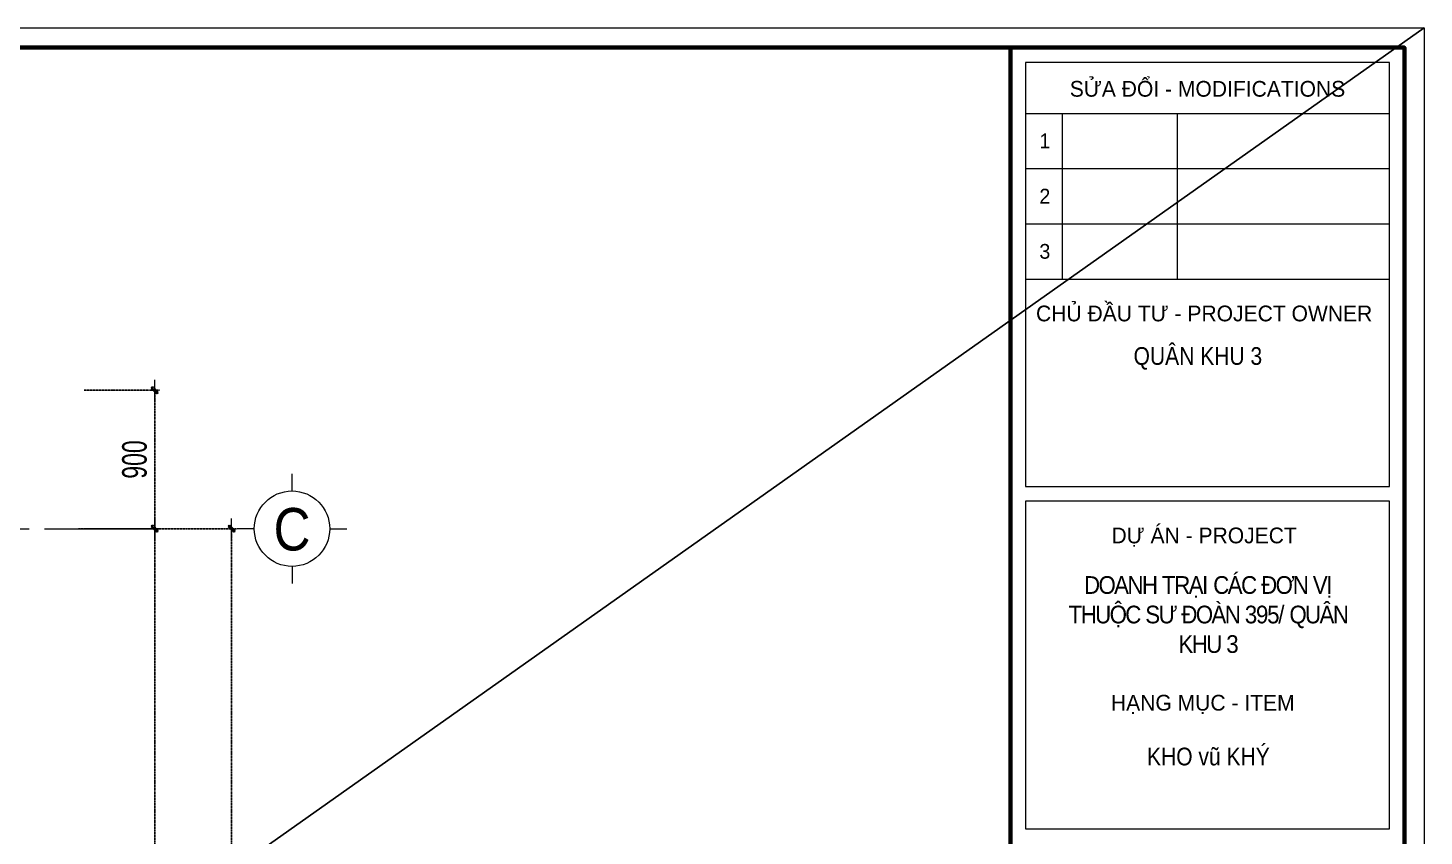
# Model space of a CAD drawing. Header units: millimetres. Extents: x -295047 to 304185, y -728047 to -308748.
# Drawn here: x 1108 to 10185, y -326930 to -321674 of the extents above; entities that cross this region are included whole.
import ezdxf
from ezdxf.enums import TextEntityAlignment as Align

# ---------------------------------------------------------------- set-up
doc = ezdxf.new("R2010")
doc.units = ezdxf.units.MM
doc.header["$MEASUREMENT"] = 0
doc.header["$PDMODE"] = 32
for name, pattern in [('CENTERX2', [4, 2.5, -0.5, 0.5, -0.5]), ('DASHDOT', [1, 0.5, -0.25, 0, -0.25]), ('HIDDEN', [0.375, 0.25, -0.125])]:
    doc.linetypes.add(name, pattern=pattern)
doc.layers.get('Defpoints').update_dxf_attribs({"color": 1})
for name, color, linetype, lineweight in [('08. Net Text', 3, 'Continuous', 13), ('Khungten_LCDI', 7, 'Continuous', 5), ('LC Dim', 8, 'Continuous', 18), ('LC ISO', 153, 'Continuous', 13), ('LC Net manh', 219, 'Continuous', 5), ('LC Net thay', 7, 'Continuous', 25), ('LC Net truc', 79, 'DASHDOT', 13), ('LC Text1', 3, 'Continuous', 20)]:
    doc.layers.add(name, color=color, linetype=linetype, lineweight=lineweight)
doc.layers.add('KCS_Plotter', color=11, linetype='Continuous', plot=False)
doc.styles.add('HOATBIF', font='hoatbif.shx', dxfattribs={"width": 0.7})
doc.styles.add('Khungten', font='VHAVAN.TTF', dxfattribs={"width": 0.9, "height": 5000})
doc.styles.add('LC 1', font='VHAVANB.TTF')
doc.styles.add('Text Khung Ten', font='VHAVAN.TTF')
doc.styles.add('Title', font='VHBLACK.TTF', dxfattribs={"width": 0.8})
doc.dimstyles.new('1-70', dxfattribs={"dimscale": 70, "dimtxt": 2.5, "dimasz": 0.35, "dimexe": 0.5, "dimexo": 0, "dimgap": 0.8, "dimtad": 1, "dimdec": 0, "dimzin": 0, "dimdsep": 46, "dimtxsty": 'HOATBIF', "dimblk1": 'DOT', "dimblk2": 'DOT', "dimsah": 1, "dimcen": -1, "dimdle": 1, "dimclrd": 256, "dimclre": 256, "dimclrt": 4, "dimadec": 3, "dimazin": 2, "dimtfac": 0.333333, "dimtdec": 0, "dimtix": 1, "dimtmove": 2, "dimatfit": 3, "dimldrblk": 'DOT', "dimfxl": 1, "dimtvp": 0.833333, "dimtolj": 1, "dimtzin": 0, "dimarcsym": 0})

# ---------------------------------------------------------------- blocks, each defined once
blk = doc.blocks.new('DOT')
at = {"layer": 'LC Dim'}
blk.add_line((-3, 0), (3, 0), dxfattribs=at)
at = {"layer": 'LC Dim', "color": 4}
blk.add_line((-1, -1), (1, 1), dxfattribs=at)
blk.add_lwpolyline([(0.5, 1), (-1, -0.5), (-0.5, -1), (1, 0.5)], close=True, dxfattribs=at)
blk = doc.blocks.new('*D921')
at = {"layer": 'Defpoints', "color": 0, "linetype": 'HIDDEN', "transparency": 16777216}
for p in [(1473.2, -324930.6), (2432.9, -324930.6), (1473.2, -332430.6)]:
    blk.add_point(p, dxfattribs=at)
at = {"layer": 'LC Dim', "linetype": 'HIDDEN', "lineweight": -2, "transparency": 16777216}
for p, q in [((1473.2, -324930.6), (2464.9, -324930.6)), ((2432.9, -332408.2), (2432.9, -324953)), ((1473.2, -332430.6), (2464.9, -332430.6))]:
    blk.add_line(p, q, dxfattribs=at)
at = {"layer": 'LC Dim', "linetype": 'HIDDEN', "lineweight": -2, "transparency": 16777216, "xscale": 22.4, "yscale": 22.4, "zscale": 22.4}
for p, rotation in [((2432.9, -324930.6), 90), ((2432.9, -332430.6), 270)]:
    blk.add_blockref('DOT', p, dxfattribs=dict(at, rotation=rotation))
at = {"layer": 'LC Dim', "color": 4, "linetype": 'HIDDEN', "transparency": 16777216, "insert": (2301.7, -328680.6), "char_height": 160, "attachment_point": 5, "rotation": 90, "style": 'HOATBIF'}
blk.add_mtext('\\A1;7500', dxfattribs=at)
blk = doc.blocks.new('_Dot')
at = {"color": 0, "linetype": 'ByBlock', "lineweight": -2}
blk.add_line((-0.5, 0), (-1, 0), dxfattribs=at)
at = {"color": 0, "linetype": 'ByBlock', "const_width": 0.5}
blk.add_lwpolyline([(-0.25, 0, 1), (0.25, 0, 1)], format="xyb", close=True, dxfattribs=at)
blk = doc.blocks.new('*D927')
at = {"layer": 'Defpoints', "color": 0, "linetype": 'HIDDEN', "transparency": 16777216}
for p in [(1473.2, -324930.6), (1932.9, -324930.6), (1473.2, -330930.6)]:
    blk.add_point(p, dxfattribs=at)
at = {"layer": 'LC Dim', "linetype": 'HIDDEN', "lineweight": -2, "transparency": 16777216}
for p, q in [((1473.2, -324930.6), (1964.9, -324930.6)), ((1932.9, -330908.2), (1932.9, -324953)), ((1473.2, -330930.6), (1964.9, -330930.6))]:
    blk.add_line(p, q, dxfattribs=at)
at = {"layer": 'LC Dim', "linetype": 'HIDDEN', "lineweight": -2, "transparency": 16777216, "xscale": 22.4, "yscale": 22.4, "zscale": 22.4}
for p, rotation in [((1932.9, -324930.6), 90), ((1932.9, -330930.6), 270)]:
    blk.add_blockref('DOT', p, dxfattribs=dict(at, rotation=rotation))
at = {"layer": 'LC Dim', "color": 4, "linetype": 'HIDDEN', "transparency": 16777216, "insert": (1801.7, -327930.6), "char_height": 160, "attachment_point": 5, "rotation": 90, "style": 'HOATBIF'}
blk.add_mtext('\\A1;6000', dxfattribs=at)
blk = doc.blocks.new('*D932')
at = {"layer": 'Defpoints', "color": 0, "linetype": 'HIDDEN', "transparency": 16777216}
for p in [(1473.2, -324030.6), (1437.1, -324930.6), (1932.9, -324930.6)]:
    blk.add_point(p, dxfattribs=at)
at = {"layer": 'LC Dim', "linetype": 'HIDDEN', "lineweight": -2, "transparency": 16777216}
for p, q in [((1473.2, -324030.6), (1964.9, -324030.6)), ((1932.9, -324053), (1932.9, -324908.2)), ((1437.1, -324930.6), (1964.9, -324930.6))]:
    blk.add_line(p, q, dxfattribs=at)
at = {"layer": 'LC Dim', "linetype": 'HIDDEN', "lineweight": -2, "transparency": 16777216, "xscale": 22.4, "yscale": 22.4, "zscale": 22.4}
for p, rotation in [((1932.9, -324030.6), 90), ((1932.9, -324930.6), 270)]:
    blk.add_blockref('DOT', p, dxfattribs=dict(at, rotation=rotation))
at = {"layer": 'LC Dim', "color": 4, "linetype": 'HIDDEN', "transparency": 16777216, "insert": (1801.7, -324480.6), "char_height": 160, "attachment_point": 5, "rotation": 90, "style": 'HOATBIF'}
blk.add_mtext('\\A1;900', dxfattribs=at)
blk = doc.blocks.new('TTRUC')
at = {"layer": 'LC ISO'}
for p, q in [((0, 6.95), (0, 10.13)), ((-6.95, 0), (-10.13, 0)), ((6.95, 0), (10.13, 0)), ((0, -6.95), (0, -10.13))]:
    blk.add_line(p, q, dxfattribs=at)
at = {"layer": 'LC Net manh'}
blk.add_circle((0, 0), 6.95, dxfattribs=at)
blk = doc.blocks.new('lcdi fix')
at = {"layer": 'Defpoints', "lineweight": 0}
blk.add_lwpolyline([(-1200, -14850), (-1200, 14850), (40800, 14850), (40800, -14850)], close=True, dxfattribs=at)
at = {"layer": 'Khungten_LCDI', "color": 5, "lineweight": 60}
blk.add_line((36600, 14650), (36600, -14650), dxfattribs=at)
at = {"layer": 'Khungten_LCDI', "color": 5, "lineweight": 25}
blk.add_line((40600, -14650), (40600, 14650), dxfattribs=at)
at = {"layer": 'Khungten_LCDI', "color": 9, "lineweight": 15}
for p, q in [((36750, 13981), (40450, 13981)), ((37123, 13981), (37123, 12297)), ((38293, 13981), (38293, 12297)), ((36750, 13420), (40450, 13420)), ((36750, 12858), (40450, 12858)), ((36750, 12297), (40450, 12297))]:
    blk.add_line(p, q, dxfattribs=at)
at = {"layer": 'Khungten_LCDI', "color": 5, "lineweight": 60}
blk.add_lwpolyline([(0, -14650), (0, 14650), (40600, 14650), (40600, -14650)], close=True, dxfattribs=at)
at = {"layer": 'Khungten_LCDI', "color": 9, "lineweight": 15}
for points in [[(36750, 10190), (40450, 10190), (40450, 14500), (36750, 14500)], [(36750, 6712), (40450, 6712), (40450, 10040), (36750, 10040)]]:
    blk.add_lwpolyline(points, close=True, dxfattribs=at)
at = {"color": 7, "style": 'Khungten'}
for s, p in [('söa ®æi - modifications', (38600, 14151)), ('chñ ®Çu t\xad - project owner', (38566, 11868)), ('dù ¸n - project', (38566, 9612)), ('h¹ng môc - item', (38552, 7912))]:
    blk.add_text(s, height=160, dxfattribs=at).set_placement(p, align=Align.CENTER)
at = {"color": 4, "char_height": 180, "attachment_point": 5, "style": 'Khungten'}
for s, insert, width in [('{\\f.VnArialH|b0|i0|c0|p34;\\W0.85;qu©n khu 3}', (38502, 11491), 3815.43), ('\\pi2.84217E-014,l180.00006,t540.00019;{\\f.VnArialH|b0|i0|c0|p34;\\T0.9;doanh tr¹i c¸c ®¬n vÞ thuéc s\xad ®oµn 395/ qu©n khu 3}', (38514, 8887), 3461.98), ('{\\f.VnArialH|b0|i0|c0|p34;\\W0.85;KHO v\\fArial|b0|i0|c0|p34;ũ\\f.VnArialH|b0|i0|c0|p34; KHÝ}', (38609, 7444), 3815.43)]:
    blk.add_mtext(s, dxfattribs=dict(at, insert=insert, width=width))
at = {"color": 7, "style": 'Khungten', "width": 0.8}
for tag, p in [('REVISION', (39499, -10746)), ('NGAYHT', (39546, -11609))]:
    blk.add_attdef(tag, text='', height=200, dxfattribs=at).set_placement(p, align=Align.CENTER)
at = {"layer": '08. Net Text', "color": 7, "style": 'Text Khung Ten'}
blk.add_text('1', height=150, dxfattribs=at).set_placement((36892, 13627))
at = {"layer": '08. Net Text', "color": 7, "ltscale": 2, "style": 'Text Khung Ten'}
for s, p in [('2', (36892, 13065)), ('3', (36892, 12504))]:
    blk.add_text(s, height=150, dxfattribs=at).set_placement(p)
at = {"layer": 'LC Text1', "style": 'Title', "width": 1.485915}
for tag, p, p2 in [('TENBANVE1', (36913, -8886), (40339, -8886)), ('TENBANVE2', (36913, -9562), (40339, -9562))]:
    blk.add_attdef(tag, text='', height=250, dxfattribs=at).set_placement(p, p2, align=Align.FIT)
at = {"layer": 'LC Text1', "style": 'Title', "width": 0.7}
blk.add_attdef('SOBANVE', text='', height=250, dxfattribs=at).set_placement((39562, -13896), align=Align.CENTER)

msp = doc.modelspace()

# ---------------------------------------------------------------- linework, layer by layer
at = {"layer": 'KCS_Plotter', "ltscale": 2}
msp.add_line((-16695, -340681.5), (10185, -321673.5), dxfattribs=at)
at = {"layer": 'LC Net truc', "linetype": 'CENTERX2', "ltscale": 200}
msp.add_line((-10783.6, -324930.6), (1783, -324930.6), dxfattribs=at)

# ---------------------------------------------------------------- block references
at = {"layer": 'LC ISO', "xscale": 35.27454594575228, "yscale": 35.27454594575228, "zscale": 35.27454594575228}
msp.add_blockref('TTRUC', (2825.3, -324930.6), dxfattribs=at)
at = {"layer": 'LC Net thay', "xscale": 0.6399999999848659, "yscale": 0.6399999999848659, "zscale": 0.6399999999848659}
msp.add_blockref('lcdi fix', (-15927, -331177.5), dxfattribs=at)

# ---------------------------------------------------------------- texts
at = {"layer": 'LC Text1', "ltscale": 0.2, "style": 'LC 1', "width": 0.9}
msp.add_text('C', height=276.2, dxfattribs=at).set_placement((2825.3, -325155.3), align=Align.BOTTOM_CENTER)

# ---------------------------------------------------------------- dimensions: what is measured, and where the dimension line sits
at = {"layer": 'LC Dim', "linetype": 'HIDDEN'}
for base, p1, p2, picture, middle in [((1932.9, -324930.6), (1473.2, -324030.6), (1437.1, -324930.6), '*D932', (1801.7, -324480.6)), ((2432.9, -324930.6), (1473.2, -332430.6), (1473.2, -324930.6), '*D921', (2301.7, -328680.6)), ((1932.9, -324930.6), (1473.2, -330930.6), (1473.2, -324930.6), '*D927', (1801.7, -327930.6))]:
    dim = msp.add_linear_dim(base=base, p1=p1, p2=p2, angle=90, dimstyle='1-70', override={"dimscale": 64}, dxfattribs=at)
    dim.commit()
    dim.dimension.update_dxf_attribs({"geometry": picture, "text_midpoint": middle})

doc.saveas('drawing.dxf')
